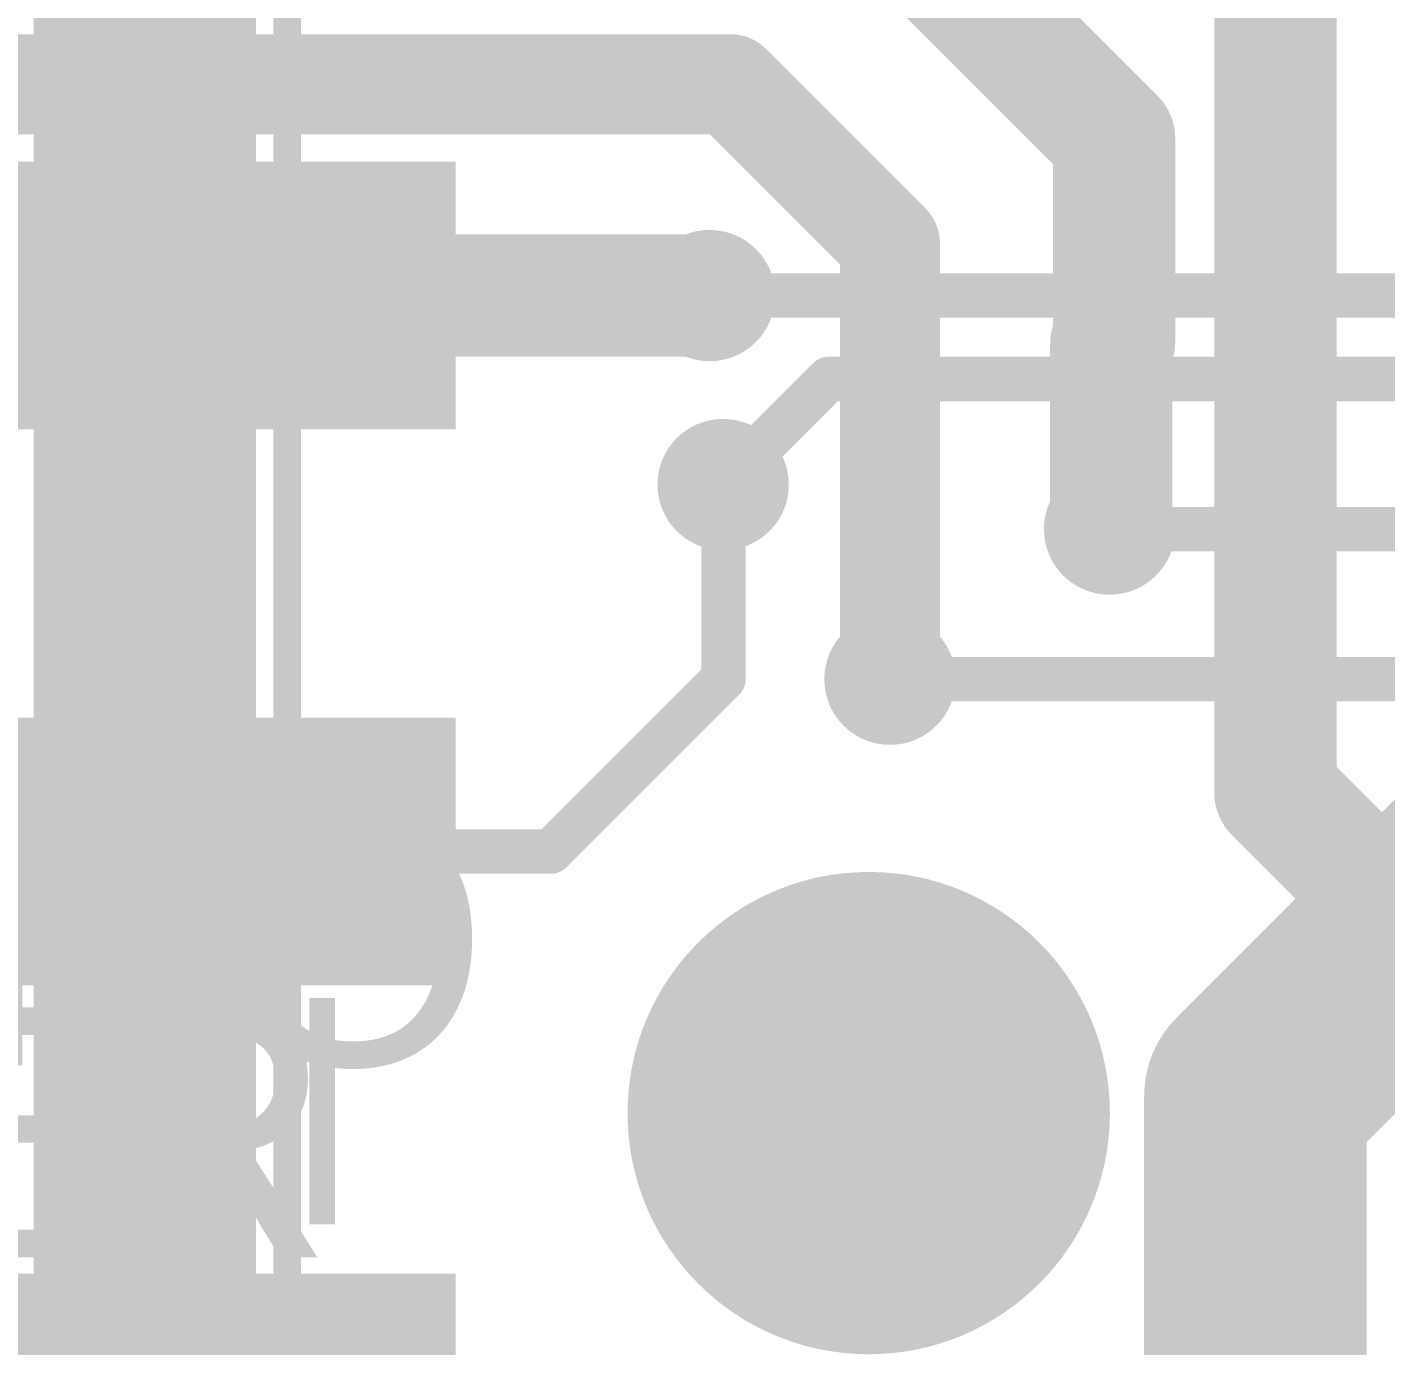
# Model space of a CAD drawing. Header units: millimetres. Extents: x -0.39 to 1.43, y -0.21 to 1.58.
# Drawn here: x 0.3228 to 0.5672, y 0.0911 to 0.3283 of the extents above; entities that cross this region are included whole.
import ezdxf

# ---------------------------------------------------------------- set-up
doc = ezdxf.new("R2010")
doc.units = ezdxf.units.MM
doc.header["$MEASUREMENT"] = 0
for name, color, linetype in [('BottomLayer', 5, 'Continuous'), ('BottomPaste', 16, 'Continuous'), ('BottomSolder', 6, 'Continuous'), ('MultiLayer', 9, 'Continuous'), ('PadHoleLayer', 156, 'Continuous'), ('TopLayer', 1, 'Continuous'), ('TopOverlay', 2, 'Continuous'), ('TopSolder', 216, 'Continuous'), ('ViaHoleLayer', 16, 'Continuous')]:
    doc.layers.add(name, color=color, linetype=linetype)
doc.styles.add('Arial', font='', dxfattribs={"height": 0.2})
doc.styles.get('Arial').set_extended_font_data('Arial')

# ---------------------------------------------------------------- blocks, each defined once
blk = doc.blocks.new('HY951180A_14')
at = {"layer": 'BottomLayer'}
h = blk.add_hatch(color=5, dxfattribs=at)
edge = h.paths.add_edge_path()
edge.add_arc((-0.14902, 0.25591), 0.03937, 0, 360)
at = {"layer": 'BottomSolder'}
h = blk.add_hatch(color=6, dxfattribs=at)
edge = h.paths.add_edge_path()
edge.add_arc((-0.14902, 0.25591), 0.04337, 0, 360)
at = {"layer": 'MultiLayer'}
h = blk.add_hatch(color=9, dxfattribs=at)
edge = h.paths.add_edge_path()
edge.add_arc((-0.14902, 0.25591), 0.03937, 0, 360)
at = {"layer": 'PadHoleLayer'}
h = blk.add_hatch(color=156, dxfattribs=at)
edge = h.paths.add_edge_path()
edge.add_arc((-0.14902, 0.25591), 0.02008, 0, 360)
at = {"layer": 'TopLayer'}
h = blk.add_hatch(color=1, dxfattribs=at)
edge = h.paths.add_edge_path()
edge.add_arc((-0.14902, 0.25591), 0.03937, 0, 360)
at = {"layer": 'TopSolder'}
h = blk.add_hatch(color=216, dxfattribs=at)
edge = h.paths.add_edge_path()
edge.add_arc((-0.14902, 0.25591), 0.04337, 0, 360)
at = {"layer": 'TopOverlay', "const_width": 0.005}
blk.add_lwpolyline([(0.331, 0.3605), (-0.331, 0.3605)], dxfattribs=at)
blk = doc.blocks.new('PHF254SMD___B_15')
at = {"layer": 'BottomLayer'}
for points in [[(0.27992, 0.15354), (0.32008, 0.15354), (0.32008, 0.05512), (0.27992, 0.05512)], [(0.37992, 0.15354), (0.42008, 0.15354), (0.42008, 0.05512), (0.37992, 0.05512)], [(0.47992, 0.15354), (0.52008, 0.15354), (0.52008, 0.05512), (0.47992, 0.05512)]]:
    blk.add_hatch(color=5, dxfattribs=at).paths.add_polyline_path(points)
at = {"layer": 'BottomPaste'}
for points in [[(0.27992, 0.15354), (0.32008, 0.15354), (0.32008, 0.05512), (0.27992, 0.05512)], [(0.37992, 0.15354), (0.42008, 0.15354), (0.42008, 0.05512), (0.37992, 0.05512)], [(0.47992, 0.15354), (0.52008, 0.15354), (0.52008, 0.05512), (0.47992, 0.05512)]]:
    blk.add_hatch(color=16, dxfattribs=at).paths.add_polyline_path(points)
at = {"layer": 'BottomSolder'}
for points in [[(0.27592, 0.15754), (0.32408, 0.15754), (0.32408, 0.05112), (0.27592, 0.05112)], [(0.37592, 0.15754), (0.42408, 0.15754), (0.42408, 0.05112), (0.37592, 0.05112)], [(0.47592, 0.15754), (0.52408, 0.15754), (0.52408, 0.05112), (0.47592, 0.05112)]]:
    blk.add_hatch(color=6, dxfattribs=at).paths.add_polyline_path(points)

msp = doc.modelspace()

# ---------------------------------------------------------------- hatches: boundary and pattern name
at = {"layer": 'BottomLayer'}
h = msp.add_hatch(color=5, dxfattribs=at)
edge = h.paths.add_edge_path()
edge.add_arc((0.44556, 0.28), 0.01181, 0, 360)
h = msp.add_hatch(color=5, dxfattribs=at)
edge = h.paths.add_edge_path()
edge.add_arc((0.448, 0.246), 0.01181, 0, 360)
h = msp.add_hatch(color=5, dxfattribs=at)
edge = h.paths.add_edge_path()
edge.add_arc((0.5175, 0.238), 0.01181, 0, 360)
h = msp.add_hatch(color=5, dxfattribs=at)
edge = h.paths.add_edge_path()
edge.add_arc((0.478, 0.211), 0.01181, 0, 360)
at = {"layer": 'TopLayer'}
h = msp.add_hatch(color=1, dxfattribs=at)
edge = h.paths.add_edge_path()
edge.add_arc((0.44556, 0.28), 0.01181, 0, 360)
h = msp.add_hatch(color=1, dxfattribs=at)
edge = h.paths.add_edge_path()
edge.add_arc((0.448, 0.246), 0.01181, 0, 360)
h = msp.add_hatch(color=1, dxfattribs=at)
edge = h.paths.add_edge_path()
edge.add_arc((0.5175, 0.238), 0.01181, 0, 360)
h = msp.add_hatch(color=1, dxfattribs=at)
edge = h.paths.add_edge_path()
edge.add_arc((0.478, 0.211), 0.01181, 0, 360)
at = {"layer": 'ViaHoleLayer'}
h = msp.add_hatch(color=16, dxfattribs=at)
edge = h.paths.add_edge_path()
edge.add_arc((0.44556, 0.28), 0.00591, 0, 360)
h = msp.add_hatch(color=16, dxfattribs=at)
edge = h.paths.add_edge_path()
edge.add_arc((0.448, 0.246), 0.00591, 0, 360)
h = msp.add_hatch(color=16, dxfattribs=at)
edge = h.paths.add_edge_path()
edge.add_arc((0.5175, 0.238), 0.00591, 0, 360)
h = msp.add_hatch(color=16, dxfattribs=at)
edge = h.paths.add_edge_path()
edge.add_arc((0.478, 0.211), 0.00591, 0, 360)

# ---------------------------------------------------------------- linework, layer by layer
at = {"layer": 'BottomLayer'}
for points, const_width in [([(0.54731, 0.19069), (0.54731, 0.53531)], 0.022), ([(0.44652, 0.38), (0.51831, 0.30821)], 0.022), ([(0.269, 0.318), (0.44933, 0.318)], 0.018), ([(0.44933, 0.318), (0.478, 0.28933)], 0.018), ([(0.51831, 0.27181), (0.51831, 0.30821)], 0.022), ([(0.478, 0.211), (0.478, 0.28933)], 0.018), ([(0.34666, 0.28), (0.44556, 0.28)], 0.022), ([(0.51781, 0.27131), (0.51831, 0.27181)], 0.022), ([(0.51781, 0.23831), (0.51781, 0.27131)], 0.022), ([(0.448, 0.246), (0.44808, 0.24592)], 0.008), ([(0.44808, 0.21108), (0.44808, 0.24592)], 0.008), ([(0.5175, 0.238), (0.51781, 0.23831)], 0.022), ([(0.417, 0.18), (0.44808, 0.21108)], 0.008), ([(0.54731, 0.19069), (0.585, 0.153)], 0.022), ([(0.34666, 0.18), (0.417, 0.18)], 0.008)]:
    msp.add_lwpolyline(points, dxfattribs=dict(at, const_width=const_width))
for points, const_width in [([(0.44483, 0.318, 1), (0.45383, 0.318, 1)], 0.009), ([(0.44483, 0.318, 1), (0.45383, 0.318, 1)], 0.009), ([(0.51281, 0.30821, 1), (0.52381, 0.30821, 1)], 0.011), ([(0.51281, 0.30821, 1), (0.52381, 0.30821, 1)], 0.011), ([(0.4735, 0.28933, 1), (0.4825, 0.28933, 1)], 0.009), ([(0.4735, 0.28933, 1), (0.4825, 0.28933, 1)], 0.009), ([(0.34116, 0.28, 1), (0.35216, 0.28, 1)], 0.011), ([(0.44006, 0.28, 1), (0.45106, 0.28, 1)], 0.011), ([(0.51231, 0.27131, 1), (0.52331, 0.27131, 1)], 0.011), ([(0.51231, 0.27131, 1), (0.52331, 0.27131, 1)], 0.011), ([(0.51281, 0.27181, 1), (0.52381, 0.27181, 1)], 0.011), ([(0.51281, 0.27181, 1), (0.52381, 0.27181, 1)], 0.011), ([(0.446, 0.246, 1), (0.45, 0.246, 1)], 0.004), ([(0.44608, 0.24592, 1), (0.45008, 0.24592, 1)], 0.004), ([(0.44608, 0.24592, 1), (0.45008, 0.24592, 1)], 0.004), ([(0.51231, 0.23831, 1), (0.52331, 0.23831, 1)], 0.011), ([(0.51231, 0.23831, 1), (0.52331, 0.23831, 1)], 0.011), ([(0.512, 0.238, 1), (0.523, 0.238, 1)], 0.011), ([(0.4735, 0.211, 1), (0.4825, 0.211, 1)], 0.009), ([(0.44608, 0.21108, 1), (0.45008, 0.21108, 1)], 0.004), ([(0.44608, 0.21108, 1), (0.45008, 0.21108, 1)], 0.004), ([(0.54181, 0.19069, 1), (0.55281, 0.19069, 1)], 0.011), ([(0.54181, 0.19069, 1), (0.55281, 0.19069, 1)], 0.011), ([(0.34466, 0.18, 1), (0.34866, 0.18, 1)], 0.004), ([(0.415, 0.18, 1), (0.419, 0.18, 1)], 0.004), ([(0.415, 0.18, 1), (0.419, 0.18, 1)], 0.004)]:
    msp.add_lwpolyline(points, format="xyb", close=True, dxfattribs=dict(at, const_width=const_width))
at = {"layer": 'TopLayer'}
for points, const_width in [([(0.344, -0.027), (0.344, 0.66918)], 0.04), ([(0.54371, 0.13601), (0.7647, 0.357)], 0.04), ([(0.44556, 0.28), (0.58, 0.28)], 0.008), ([(0.448, 0.246), (0.467, 0.265)], 0.008), ([(0.467, 0.265), (0.58621, 0.265)], 0.008), ([(0.5175, 0.238), (0.58043, 0.238)], 0.008), ([(0.478, 0.211), (0.57464, 0.211)], 0.008), ([(0.54371, -0.05271), (0.54371, 0.13601)], 0.04)]:
    msp.add_lwpolyline(points, dxfattribs=dict(at, const_width=const_width))
for points, const_width in [([(0.44356, 0.28, 1), (0.44756, 0.28, 1)], 0.004), ([(0.465, 0.265, 1), (0.469, 0.265, 1)], 0.004), ([(0.465, 0.265, 1), (0.469, 0.265, 1)], 0.004), ([(0.446, 0.246, 1), (0.45, 0.246, 1)], 0.004), ([(0.5155, 0.238, 1), (0.5195, 0.238, 1)], 0.004), ([(0.476, 0.211, 1), (0.48, 0.211, 1)], 0.004), ([(0.53371, 0.13601, 1), (0.55371, 0.13601, 1)], 0.02), ([(0.53371, 0.13601, 1), (0.55371, 0.13601, 1)], 0.02)]:
    msp.add_lwpolyline(points, format="xyb", close=True, dxfattribs=dict(at, const_width=const_width))

# ---------------------------------------------------------------- block references
for name, p, rotation in [('PHF254SMD___B_15', (0.24233, 0.58), 270), ('HY951180A_14', (0.73009, 0.28198), 90)]:
    msp.add_blockref(name, p, dxfattribs=dict(rotation=rotation))

# ---------------------------------------------------------------- texts
at = {"layer": 'TopOverlay', "style": 'Arial'}
for s, height, rotation, p in [('RJ45_A', 0.05, 90, (0.36376, -0.04902)), ('ARDUINO', 0.045, 360, (0.116, 0.14153)), ('HEADER', 0.045, 360, (0.116, 0.107))]:
    msp.add_text(s, height=height, rotation=rotation, dxfattribs=at).set_placement(p)

doc.saveas('drawing.dxf')
